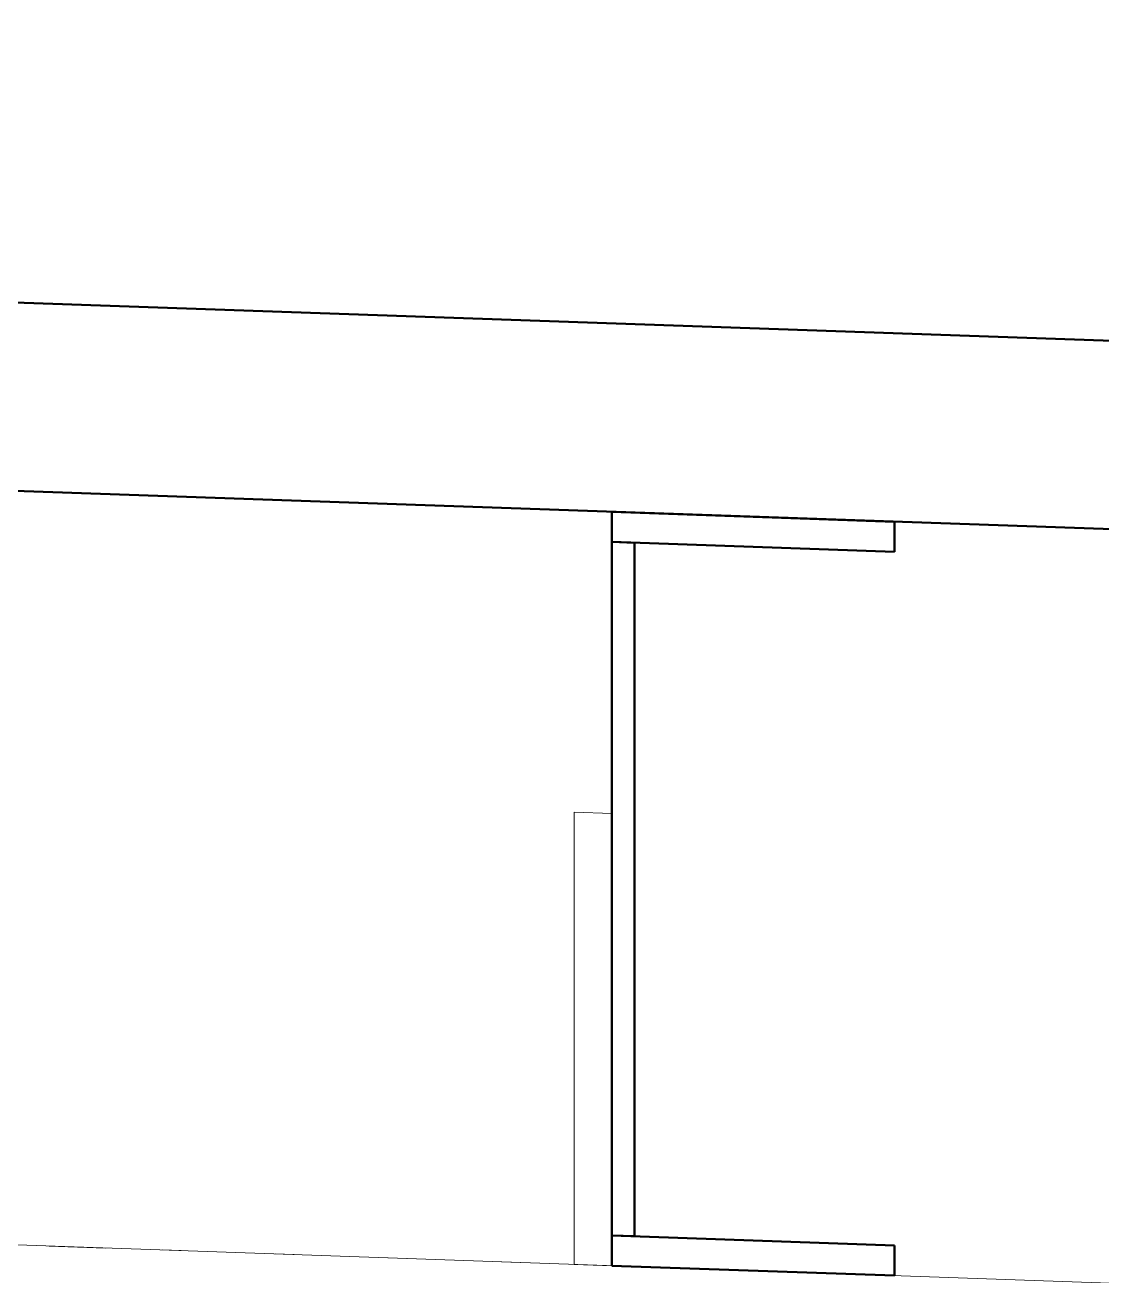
# Model space of a CAD drawing. Header units: metres. Extents: x 10 to 831, y 10 to 584.
# Drawn here: x 420.27 to 434.55, y 460.28 to 476.88 of the extents above; entities that cross this region are included whole.
import ezdxf

# ---------------------------------------------------------------- set-up
doc = ezdxf.new("R2010")
doc.units = ezdxf.units.M
doc.layers.add('CUT', color=7, linetype='Continuous', lineweight=50)
doc.layers.add('VIS', color=8, linetype='Continuous', lineweight=13)

msp = doc.modelspace()

# ---------------------------------------------------------------- linework, layer by layer
at = {"layer": 'CUT'}
for p, q in [((315, 476.877), (450, 472.152)), ((450, 469.652), (315, 474.377)), ((431.8, 470.289), (428.05, 470.42)), ((428.05, 470.42), (428.05, 470.02)), ((431.8, 469.889), (431.8, 470.289)), ((428.35, 470.01), (428.05, 470.02)), ((428.05, 470.02), (428.05, 460.82)), ((428.05, 470.02), (431.8, 469.889)), ((428.35, 460.81), (428.35, 470.01)), ((431.8, 460.688), (428.05, 460.82)), ((428.05, 460.82), (428.05, 460.42)), ((428.05, 460.82), (428.35, 460.81)), ((431.8, 460.289), (431.8, 460.688)), ((428.05, 460.42), (431.8, 460.289))]:
    msp.add_line(p, q, dxfattribs=at)
at = {"layer": 'VIS'}
for p, q in [((315, 476.877), (450, 472.152)), ((450, 472.152), (372.901, 474.85)), ((30, 474.352), (450, 459.652)), ((450, 469.652), (315, 474.377)), ((420.781, 473.175), (405.438, 473.712)), ((421.539, 473.148), (417.788, 473.279)), ((418.038, 473.271), (421.79, 473.139)), ((420.413, 473.188), (418.697, 473.248)), ((420.474, 473.185), (419.226, 473.229)), ((420.43, 473.187), (419.697, 473.212)), ((421.971, 473.133), (419.834, 473.207)), ((420.16, 473.196), (420.402, 473.188)), ((420.232, 473.193), (420.469, 473.185)), ((420.273, 473.192), (420.461, 473.185)), ((420.346, 473.19), (420.596, 473.181)), ((420.375, 473.188), (420.95, 473.168)), ((420.648, 473.179), (420.401, 473.188)), ((420.774, 473.175), (420.523, 473.184)), ((421.765, 473.14), (420.524, 473.184)), ((420.761, 473.175), (420.545, 473.183)), ((421.304, 473.156), (420.553, 473.183)), ((420.575, 473.182), (420.781, 473.175)), ((420.806, 473.173), (420.601, 473.18)), ((420.87, 473.171), (420.62, 473.18)), ((421.385, 473.154), (420.635, 473.179)), ((420.88, 473.171), (420.659, 473.178)), ((420.681, 473.178), (420.86, 473.171)), ((420.952, 473.168), (420.704, 473.177)), ((421.481, 473.15), (420.734, 473.176)), ((420.758, 473.175), (421.008, 473.167)), ((420.766, 473.175), (420.966, 473.168)), ((420.819, 473.173), (421.069, 473.164)), ((420.83, 473.173), (421.08, 473.164)), ((421.042, 473.166), (420.848, 473.172)), ((420.864, 473.171), (421.112, 473.163)), ((420.96, 473.168), (421.208, 473.159)), ((421.743, 473.14), (420.995, 473.167)), ((420.999, 473.167), (421.247, 473.158)), ((421.291, 473.157), (421.041, 473.166)), ((421.123, 473.163), (421.371, 473.154)), ((421.378, 473.154), (421.128, 473.163)), ((421.15, 473.162), (421.4, 473.153)), ((421.151, 473.162), (421.401, 473.153)), ((421.445, 473.151), (421.195, 473.16)), ((421.21, 473.159), (421.46, 473.15)), ((421.215, 473.159), (421.425, 473.152)), ((421.216, 473.159), (421.466, 473.15)), ((421.928, 473.135), (421.255, 473.158)), ((421.26, 473.158), (421.998, 473.132)), ((421.513, 473.149), (421.263, 473.158)), ((421.506, 473.149), (421.265, 473.158)), ((421.312, 473.156), (422.562, 473.112)), ((421.317, 473.156), (421.533, 473.148)), ((421.638, 473.144), (421.391, 473.153)), ((421.403, 473.153), (421.591, 473.146)), ((421.757, 473.14), (421.51, 473.149)), ((421.775, 473.139), (421.524, 473.149)), ((422.203, 473.125), (421.526, 473.149)), ((421.543, 473.148), (422.741, 473.106)), ((421.814, 473.139), (421.564, 473.147)), ((421.602, 473.145), (421.821, 473.138)), ((421.87, 473.136), (421.62, 473.145)), ((421.817, 473.138), (421.623, 473.145)), ((421.875, 473.136), (421.625, 473.145)), ((421.642, 473.144), (423.385, 473.083)), ((421.894, 473.135), (421.65, 473.144)), ((421.654, 473.144), (421.89, 473.135)), ((421.948, 473.134), (421.699, 473.143)), ((422.973, 473.097), (421.724, 473.142)), ((421.741, 473.141), (423.373, 473.083)), ((421.752, 473.14), (421.931, 473.134)), ((422.022, 473.131), (421.774, 473.139)), ((424.277, 473.052), (421.783, 473.139)), ((421.811, 473.139), (422.017, 473.131)), ((421.817, 473.138), (422.567, 473.112)), ((423.519, 473.078), (421.84, 473.137)), ((422.492, 473.115), (421.844, 473.137)), ((421.846, 473.137), (422.095, 473.129)), ((421.879, 473.136), (422.628, 473.109)), ((421.908, 473.135), (422.484, 473.115)), ((421.91, 473.135), (422.117, 473.127)), ((422.175, 473.125), (421.956, 473.134)), ((421.969, 473.133), (422.169, 473.126)), ((422.058, 473.13), (422.691, 473.108)), ((422.094, 473.129), (422.819, 473.103)), ((423.843, 473.067), (422.128, 473.127)), ((422.156, 473.126), (422.344, 473.12)), ((424.911, 473.03), (422.161, 473.126)), ((422.182, 473.125), (422.832, 473.102)), ((422.444, 473.116), (422.194, 473.125)), ((422.209, 473.125), (423.364, 473.084)), ((422.211, 473.125), (422.461, 473.115)), ((423.477, 473.08), (422.227, 473.124)), ((422.471, 473.115), (422.229, 473.123)), ((426.041, 472.99), (422.289, 473.122)), ((422.33, 473.12), (422.58, 473.111)), ((422.396, 473.118), (424.441, 473.047)), ((422.405, 473.117), (422.655, 473.109)), ((422.648, 473.109), (422.411, 473.117)), ((422.442, 473.116), (422.689, 473.108)), ((422.466, 473.115), (423.002, 473.096)), ((424.227, 473.054), (422.482, 473.115)), ((422.776, 473.105), (422.525, 473.114)), ((422.539, 473.113), (426.291, 472.981)), ((422.793, 473.104), (422.543, 473.113)), ((422.595, 473.111), (422.841, 473.102)), ((422.611, 473.111), (422.858, 473.101)), ((422.878, 473.101), (422.628, 473.109)), ((422.635, 473.109), (422.841, 473.102)), ((423.386, 473.083), (422.636, 473.109)), ((422.856, 473.102), (422.651, 473.109)), ((422.94, 473.099), (422.69, 473.108)), ((424.531, 473.043), (422.712, 473.107)), ((422.731, 473.106), (423.482, 473.08)), ((422.759, 473.105), (423.009, 473.096)), ((423.052, 473.095), (422.833, 473.102)), ((422.94, 473.099), (423.19, 473.09)), ((423.235, 473.089), (422.988, 473.097)), ((423.738, 473.071), (422.99, 473.097)), ((423.275, 473.087), (423.051, 473.095)), ((423.806, 473.068), (423.055, 473.095)), ((423.074, 473.094), (423.311, 473.086)), ((423.359, 473.084), (423.115, 473.092)), ((423.371, 473.084), (423.121, 473.092)), ((423.791, 473.069), (423.142, 473.092)), ((423.144, 473.091), (423.891, 473.066)), ((423.171, 473.091), (423.372, 473.083)), ((423.442, 473.082), (423.193, 473.09)), ((423.444, 473.081), (423.194, 473.09)), ((423.212, 473.089), (423.462, 473.081)), ((423.969, 473.063), (423.222, 473.089)), ((423.285, 473.087), (423.474, 473.08)), ((423.323, 473.086), (423.534, 473.078)), ((423.345, 473.084), (423.595, 473.076)), ((423.35, 473.084), (423.598, 473.076)), ((423.359, 473.084), (423.578, 473.077)), ((423.404, 473.082), (423.654, 473.074)), ((423.463, 473.081), (423.712, 473.072)), ((423.48, 473.08), (423.696, 473.072)), ((423.777, 473.069), (423.526, 473.078)), ((423.538, 473.078), (423.716, 473.072)), ((423.754, 473.07), (423.56, 473.077)), ((425.284, 473.017), (423.588, 473.076)), ((425.293, 473.017), (423.632, 473.075)), ((423.723, 473.072), (424.462, 473.046)), ((423.971, 473.063), (423.751, 473.07)), ((423.777, 473.069), (424.015, 473.061)), ((423.798, 473.069), (425.502, 473.009)), ((423.829, 473.067), (424.079, 473.059)), ((423.871, 473.067), (424.077, 473.059)), ((424.085, 473.059), (423.88, 473.066)), ((423.972, 473.062), (424.218, 473.054)), ((425.241, 473.019), (424, 473.062)), ((424.038, 473.061), (424.227, 473.054)), ((424.294, 473.052), (424.044, 473.06)), ((424.315, 473.05), (424.092, 473.058)), ((424.098, 473.058), (424.346, 473.049)), ((424.371, 473.049), (424.121, 473.058)), ((424.879, 473.031), (424.129, 473.057)), ((425.313, 473.016), (424.144, 473.057)), ((424.437, 473.047), (424.188, 473.055)), ((424.443, 473.046), (424.193, 473.055)), ((424.45, 473.046), (424.2, 473.055)), ((424.21, 473.055), (424.402, 473.048)), ((425.472, 473.01), (424.223, 473.054)), ((424.529, 473.043), (424.335, 473.05)), ((424.344, 473.049), (424.594, 473.041)), ((425.072, 473.024), (424.398, 473.048)), ((424.401, 473.048), (424.608, 473.041)), ((424.404, 473.048), (424.653, 473.039)), ((424.419, 473.047), (424.666, 473.038)), ((425.089, 473.024), (424.44, 473.047)), ((424.713, 473.037), (424.466, 473.046)), ((450, 472.152), (424.486, 473.044)), ((424.495, 473.044), (424.732, 473.036)), ((424.511, 473.044), (424.752, 473.035)), ((424.823, 473.033), (424.579, 473.041)), ((424.589, 473.041), (424.8, 473.034)), ((424.609, 473.041), (424.788, 473.034)), ((424.854, 473.032), (424.633, 473.039)), ((424.695, 473.038), (425.313, 473.016)), ((424.962, 473.028), (424.713, 473.037)), ((424.995, 473.027), (424.747, 473.035)), ((424.76, 473.035), (425.01, 473.027)), ((425.01, 473.027), (424.76, 473.035)), ((424.779, 473.035), (424.995, 473.027)), ((424.817, 473.033), (425.567, 473.007)), ((424.829, 473.033), (425.079, 473.024)), ((424.841, 473.033), (425.089, 473.024)), ((424.962, 473.028), (425.212, 473.019)), ((425.005, 473.027), (426.171, 472.986)), ((425.245, 473.018), (425.025, 473.026)), ((425.303, 473.016), (425.11, 473.023)), ((425.116, 473.022), (425.336, 473.015)), ((425.386, 473.013), (425.136, 473.022)), ((425.168, 473.021), (425.356, 473.014)), ((425.931, 472.994), (425.184, 473.021)), ((425.439, 473.012), (425.19, 473.02)), ((425.45, 473.011), (425.2, 473.019)), ((425.22, 473.019), (425.47, 473.01)), ((425.323, 473.015), (425.859, 472.996)), ((425.403, 473.013), (425.652, 473.004)), ((425.467, 473.01), (425.715, 473.001)), ((425.737, 473.001), (425.516, 473.009)), ((425.586, 473.007), (425.833, 472.998)), ((425.845, 472.997), (425.604, 473.005)), ((425.872, 472.996), (425.621, 473.005)), ((425.635, 473.005), (425.884, 472.996)), ((427.839, 472.928), (425.679, 473.003)), ((425.96, 472.993), (425.711, 473.002)), ((425.714, 473.002), (425.964, 472.993)), ((425.966, 472.993), (425.729, 473.001)), ((425.744, 473), (426.32, 472.981)), ((425.769, 473), (426.019, 472.991)), ((425.818, 472.998), (426.068, 472.99)), ((425.832, 472.998), (426.082, 472.989)), ((425.835, 472.998), (426.084, 472.989)), ((425.844, 472.997), (426.094, 472.988)), ((426.103, 472.988), (425.854, 472.997)), ((425.876, 472.996), (426.625, 472.97)), ((426.079, 472.989), (425.884, 472.996)), ((425.901, 472.995), (426.149, 472.987)), ((426.122, 472.987), (425.902, 472.995)), ((425.916, 472.995), (426.153, 472.987)), ((426.134, 472.987), (425.929, 472.994)), ((425.931, 472.994), (426.137, 472.987)), ((426.191, 472.985), (425.944, 472.994)), ((425.978, 472.993), (426.179, 472.986)), ((426.279, 472.982), (426.029, 472.99)), ((426.288, 472.981), (426.044, 472.99)), ((427.275, 472.947), (426.049, 472.99)), ((426.308, 472.981), (426.058, 472.99)), ((426.077, 472.989), (426.292, 472.981)), ((426.126, 472.987), (427.869, 472.926)), ((426.379, 472.979), (426.13, 472.987)), ((426.387, 472.978), (426.171, 472.986)), ((426.185, 472.986), (426.431, 472.976)), ((426.418, 472.977), (426.194, 472.985)), ((426.462, 472.976), (426.211, 472.985)), ((426.975, 472.957), (426.225, 472.984)), ((426.234, 472.983), (426.985, 472.957)), ((426.26, 472.982), (426.51, 472.974)), ((426.298, 472.981), (426.487, 472.974)), ((426.312, 472.981), (427.062, 472.954)), ((426.394, 472.978), (426.573, 472.971)), ((426.62, 472.97), (426.4, 472.978)), ((426.445, 472.976), (426.686, 472.967)), ((426.462, 472.976), (426.712, 472.967)), ((428.715, 472.897), (426.471, 472.976)), ((426.774, 472.965), (426.523, 472.973)), ((426.541, 472.973), (426.788, 472.964)), ((427.818, 472.928), (426.567, 472.972)), ((426.872, 472.961), (426.622, 472.97)), ((426.853, 472.962), (426.659, 472.969)), ((426.926, 472.96), (426.677, 472.968)), ((426.698, 472.967), (426.909, 472.96)), ((426.715, 472.966), (426.966, 472.958)), ((426.721, 472.966), (426.971, 472.957)), ((427.041, 472.956), (426.791, 472.964)), ((426.811, 472.964), (428.009, 472.921)), ((426.827, 472.963), (428.906, 472.89)), ((427.083, 472.954), (426.836, 472.962)), ((427.097, 472.953), (426.849, 472.962)), ((426.891, 472.961), (427.099, 472.953)), ((427.28, 472.947), (427.031, 472.956)), ((427.041, 472.956), (427.291, 472.947)), ((427.051, 472.955), (427.616, 472.935)), ((427.073, 472.954), (427.817, 472.928)), ((427.886, 472.926), (427.137, 472.952)), ((427.364, 472.944), (427.159, 472.951)), ((427.167, 472.951), (427.373, 472.943)), ((427.181, 472.951), (427.382, 472.943)), ((427.97, 472.923), (427.221, 472.949)), ((427.275, 472.947), (427.479, 472.94)), ((427.504, 472.939), (427.283, 472.947)), ((427.316, 472.946), (428.066, 472.919)), ((427.337, 472.945), (427.574, 472.937)), ((427.374, 472.943), (427.591, 472.936)), ((427.394, 472.943), (429.438, 472.872)), ((429.091, 472.884), (427.43, 472.942)), ((427.628, 472.935), (427.435, 472.942)), ((427.465, 472.94), (427.644, 472.934)), ((427.686, 472.933), (427.469, 472.94)), ((428.717, 472.897), (427.476, 472.94)), ((428.241, 472.913), (427.508, 472.939)), ((428.214, 472.914), (427.541, 472.938)), ((427.541, 472.938), (427.752, 472.93)), ((429.382, 472.873), (427.563, 472.937)), ((427.872, 472.926), (427.622, 472.935)), ((427.627, 472.935), (428.375, 472.909)), ((427.628, 472.935), (427.877, 472.926)), ((427.88, 472.926), (427.63, 472.934)), ((427.662, 472.933), (428.238, 472.913)), ((427.922, 472.925), (427.673, 472.933)), ((427.939, 472.924), (427.689, 472.933)), ((427.942, 472.924), (427.692, 472.933)), ((428.448, 472.906), (427.702, 472.932)), ((427.716, 472.932), (427.966, 472.923)), ((427.761, 472.93), (428.512, 472.904)), ((428.041, 472.92), (427.791, 472.929)), ((427.812, 472.928), (428.062, 472.919)), ((428.074, 472.919), (427.827, 472.928)), ((427.829, 472.928), (428.078, 472.919)), ((427.882, 472.926), (428.132, 472.917)), ((427.902, 472.925), (428.148, 472.917)), ((427.991, 472.922), (428.197, 472.915)), ((428.281, 472.912), (428.031, 472.92)), ((428.041, 472.92), (431.793, 472.789)), ((428.81, 472.894), (428.059, 472.919)), ((428.315, 472.911), (428.096, 472.918)), ((428.392, 472.908), (428.141, 472.917)), ((428.387, 472.908), (428.166, 472.916)), ((428.181, 472.916), (428.369, 472.909)), ((428.191, 472.915), (428.411, 472.908)), ((428.403, 472.908), (428.209, 472.914)), ((428.223, 472.914), (428.473, 472.905)), ((428.24, 472.913), (428.456, 472.906)), ((428.247, 472.913), (428.498, 472.904)), ((428.269, 472.912), (429.435, 472.872)), ((428.321, 472.911), (428.57, 472.902)), ((428.343, 472.91), (428.593, 472.901)), ((428.378, 472.909), (428.62, 472.9)), ((428.385, 472.909), (428.585, 472.901)), ((428.537, 472.903), (428.716, 472.897)), ((428.56, 472.902), (429.304, 472.876)), ((428.877, 472.891), (428.627, 472.9)), ((428.648, 472.899), (428.894, 472.89)), ((429.415, 472.872), (428.669, 472.899)), ((428.938, 472.889), (428.688, 472.898)), ((428.942, 472.889), (428.692, 472.898)), ((428.718, 472.897), (428.967, 472.888)), ((428.758, 472.895), (428.995, 472.887)), ((429.417, 472.872), (428.768, 472.895)), ((431.543, 472.798), (428.792, 472.894)), ((428.807, 472.894), (429.018, 472.886)), ((429.064, 472.885), (428.817, 472.893)), ((428.828, 472.893), (429.079, 472.884)), ((429.561, 472.867), (428.888, 472.89)), ((428.906, 472.89), (429.11, 472.883)), ((428.932, 472.889), (429.181, 472.88)), ((428.942, 472.889), (429.19, 472.88)), ((429.192, 472.88), (428.972, 472.887)), ((429.178, 472.88), (428.984, 472.887)), ((429.008, 472.886), (429.255, 472.878)), ((429.284, 472.877), (429.046, 472.885)), ((429.27, 472.878), (429.049, 472.885)), ((429.373, 472.873), (429.122, 472.882)), ((429.38, 472.873), (429.13, 472.882)), ((429.887, 472.856), (429.137, 472.882)), ((429.155, 472.881), (431.347, 472.804)), ((429.197, 472.88), (429.772, 472.86)), ((429.413, 472.872), (429.208, 472.88)), ((430.473, 472.835), (429.223, 472.879)), ((429.227, 472.879), (429.433, 472.872)), ((429.248, 472.878), (429.499, 472.87)), ((429.251, 472.878), (429.786, 472.859)), ((429.27, 472.878), (429.52, 472.869)), ((429.31, 472.876), (429.499, 472.87)), ((429.315, 472.875), (429.563, 472.867)), ((429.382, 472.873), (429.59, 472.866)), ((430.611, 472.831), (429.401, 472.872)), ((429.706, 472.862), (429.462, 472.87)), ((433.711, 472.722), (429.472, 472.87)), ((431.196, 472.81), (429.481, 472.87)), ((429.784, 472.86), (429.533, 472.868)), ((429.538, 472.868), (429.754, 472.861)), ((429.621, 472.865), (429.87, 472.856)), ((432.411, 472.768), (429.661, 472.864)), ((429.942, 472.854), (429.692, 472.863)), ((430.439, 472.837), (429.692, 472.863)), ((429.706, 472.862), (430.416, 472.837)), ((430.469, 472.836), (429.719, 472.861)), ((429.737, 472.861), (430.488, 472.834)), ((429.952, 472.853), (429.759, 472.86)), ((429.762, 472.86), (430.013, 472.851)), ((430.054, 472.85), (429.806, 472.858)), ((429.842, 472.858), (430.093, 472.849)), ((430.069, 472.85), (429.849, 472.857)), ((429.873, 472.856), (430.623, 472.83)), ((429.881, 472.856), (430.131, 472.847)), ((429.898, 472.856), (430.147, 472.846)), ((430.111, 472.848), (429.899, 472.856)), ((430.153, 472.846), (429.933, 472.854)), ((430.184, 472.846), (429.943, 472.853)), ((429.948, 472.853), (430.168, 472.846)), ((431.677, 472.793), (429.998, 472.852)), ((430.051, 472.85), (430.669, 472.829)), ((430.064, 472.85), (430.252, 472.843)), ((430.715, 472.827), (430.066, 472.85)), ((430.072, 472.849), (430.283, 472.842)), ((430.118, 472.847), (430.367, 472.839)), ((430.373, 472.838), (430.123, 472.847)), ((430.377, 472.838), (430.127, 472.847)), ((430.129, 472.847), (430.333, 472.84)), ((430.411, 472.838), (430.162, 472.846)), ((430.506, 472.834), (430.255, 472.843)), ((430.286, 472.841), (437.497, 472.589)), ((430.311, 472.841), (430.553, 472.832)), ((430.316, 472.841), (431.066, 472.815)), ((430.322, 472.841), (430.501, 472.834)), ((430.643, 472.83), (430.438, 472.837)), ((430.784, 472.824), (430.534, 472.833)), ((430.727, 472.827), (430.534, 472.833)), ((430.544, 472.832), (430.792, 472.824)), ((431.313, 472.806), (430.562, 472.832)), ((430.61, 472.831), (431.855, 472.787)), ((430.619, 472.83), (430.865, 472.822)), ((430.881, 472.821), (430.63, 472.83)), ((431.357, 472.804), (430.684, 472.828)), ((430.948, 472.818), (430.698, 472.827)), ((430.702, 472.827), (430.952, 472.818)), ((431.044, 472.815), (430.797, 472.824)), ((430.807, 472.824), (431.055, 472.815)), ((430.812, 472.824), (432.061, 472.779)), ((431.037, 472.816), (430.816, 472.823)), ((430.836, 472.822), (431.052, 472.815)), ((430.842, 472.822), (431.092, 472.813)), ((430.842, 472.822), (431.089, 472.813)), ((430.897, 472.821), (431.146, 472.812)), ((430.901, 472.82), (431.139, 472.812)), ((430.916, 472.82), (431.127, 472.812)), ((431.17, 472.811), (430.926, 472.82)), ((432.193, 472.775), (430.952, 472.818)), ((432.704, 472.757), (430.959, 472.818)), ((431.114, 472.812), (431.69, 472.793)), ((431.126, 472.812), (431.837, 472.788)), ((431.887, 472.785), (431.137, 472.812)), ((431.392, 472.803), (431.142, 472.812)), ((431.407, 472.803), (431.158, 472.811)), ((431.438, 472.802), (431.188, 472.81)), ((431.436, 472.802), (431.189, 472.81)), ((431.192, 472.81), (431.392, 472.803)), ((431.193, 472.81), (431.382, 472.803)), ((431.459, 472.8), (431.209, 472.81)), ((431.22, 472.809), (431.47, 472.8)), ((431.438, 472.802), (431.224, 472.809)), ((432.415, 472.767), (431.228, 472.809)), ((431.287, 472.807), (431.493, 472.799)), ((431.502, 472.799), (431.309, 472.806)), ((431.581, 472.797), (431.365, 472.804)), ((431.394, 472.803), (431.572, 472.797)), ((431.445, 472.801), (433.524, 472.729)), ((431.458, 472.8), (431.666, 472.793)), ((431.534, 472.798), (432.233, 472.774)), ((431.785, 472.79), (431.535, 472.798)), ((431.558, 472.797), (431.798, 472.789)), ((431.614, 472.796), (431.863, 472.786)), ((431.869, 472.786), (431.621, 472.795)), ((431.878, 472.786), (431.628, 472.795)), ((431.873, 472.786), (431.667, 472.793)), ((431.911, 472.785), (431.689, 472.793)), ((431.919, 472.784), (431.699, 472.793)), ((431.703, 472.792), (431.884, 472.786)), ((431.705, 472.792), (431.925, 472.784)), ((431.761, 472.79), (431.965, 472.783)), ((434.712, 472.687), (431.763, 472.79)), ((431.764, 472.79), (432.013, 472.782)), ((431.771, 472.79), (432.022, 472.781)), ((431.801, 472.788), (432.05, 472.78)), ((431.833, 472.788), (432.079, 472.779)), ((431.879, 472.786), (432.129, 472.777)), ((431.896, 472.785), (432.145, 472.777)), ((431.947, 472.784), (432.511, 472.764)), ((434.233, 472.703), (432.01, 472.782)), ((432.28, 472.772), (432.029, 472.781)), ((432.031, 472.781), (432.279, 472.772)), ((432.704, 472.757), (432.031, 472.781)), ((432.079, 472.779), (432.798, 472.754)), ((432.277, 472.772), (432.084, 472.779)), ((432.107, 472.778), (432.643, 472.759)), ((432.111, 472.778), (432.361, 472.769)), ((432.111, 472.778), (432.729, 472.756)), ((432.38, 472.769), (432.13, 472.777)), ((432.134, 472.777), (432.351, 472.769)), ((432.928, 472.75), (432.181, 472.776)), ((432.181, 472.776), (432.392, 472.768)), ((433.467, 472.731), (432.218, 472.774)), ((432.221, 472.774), (432.471, 472.765)), ((432.543, 472.763), (432.293, 472.772)), ((432.565, 472.762), (432.317, 472.77)), ((432.341, 472.77), (432.591, 472.761)), ((432.601, 472.76), (432.365, 472.769)), ((432.634, 472.76), (432.39, 472.768)), ((432.392, 472.768), (434.436, 472.697)), ((432.394, 472.768), (432.595, 472.761)), ((432.655, 472.759), (432.442, 472.767)), ((432.692, 472.757), (432.487, 472.764)), ((432.728, 472.757), (432.514, 472.764)), ((432.787, 472.754), (432.536, 472.763)), ((432.543, 472.763), (432.793, 472.754)), ((432.548, 472.763), (432.784, 472.755)), ((432.802, 472.754), (432.552, 472.763)), ((433.322, 472.736), (432.572, 472.762)), ((432.873, 472.751), (432.623, 472.76)), ((432.9, 472.75), (432.651, 472.759)), ((433.312, 472.736), (432.663, 472.759)), ((432.958, 472.748), (432.708, 472.757)), ((434.471, 472.696), (432.721, 472.757)), ((432.728, 472.757), (432.971, 472.748)), ((432.816, 472.753), (434.065, 472.709)), ((432.819, 472.753), (433.066, 472.745)), ((432.827, 472.753), (433.078, 472.744)), ((433.052, 472.745), (432.858, 472.751)), ((432.894, 472.75), (433.144, 472.741)), ((434.627, 472.69), (432.912, 472.75)), ((433.139, 472.742), (432.919, 472.75)), ((432.955, 472.749), (433.201, 472.74)), ((432.958, 472.748), (433.208, 472.74)), ((432.999, 472.747), (433.215, 472.739)), ((433.244, 472.738), (433.023, 472.746)), ((433.025, 472.746), (433.235, 472.738)), ((433.032, 472.745), (433.608, 472.726)), ((433.815, 472.719), (433.064, 472.745)), ((433.077, 472.744), (433.265, 472.737)), ((433.082, 472.744), (433.327, 472.736)), ((433.179, 472.74), (433.357, 472.735)), ((433.44, 472.731), (433.19, 472.74)), ((433.221, 472.739), (433.472, 472.73)), ((433.24, 472.738), (433.99, 472.712)), ((433.264, 472.737), (433.514, 472.729)), ((433.292, 472.736), (433.541, 472.728)), ((433.543, 472.728), (433.293, 472.736)), ((433.559, 472.727), (433.31, 472.736)), ((433.549, 472.728), (433.312, 472.736)), ((433.317, 472.736), (433.567, 472.727)), ((433.341, 472.735), (433.591, 472.726)), ((433.347, 472.735), (433.965, 472.713)), ((433.41, 472.732), (433.658, 472.723)), ((433.463, 472.731), (433.682, 472.723)), ((433.519, 472.729), (433.767, 472.72)), ((433.543, 472.728), (433.793, 472.719)), ((433.598, 472.726), (433.798, 472.719)), ((433.874, 472.716), (433.624, 472.725)), ((433.881, 472.716), (433.631, 472.724)), ((433.887, 472.716), (433.637, 472.724)), ((433.895, 472.716), (433.647, 472.724)), ((433.937, 472.714), (433.688, 472.723)), ((433.922, 472.715), (433.716, 472.721)), ((434.002, 472.712), (433.753, 472.721)), ((434.018, 472.711), (433.803, 472.719)), ((434.5, 472.694), (433.827, 472.718)), ((434.099, 472.709), (433.855, 472.717)), ((433.87, 472.716), (434.619, 472.69)), ((433.877, 472.716), (434.127, 472.707)), ((433.882, 472.716), (434.063, 472.709)), ((433.894, 472.716), (434.143, 472.707)), ((434.128, 472.707), (433.906, 472.715)), ((433.949, 472.714), (434.157, 472.707)), ((434.61, 472.69), (433.961, 472.713)), ((433.969, 472.713), (434.205, 472.704)), ((434.303, 472.701), (434.053, 472.71)), ((434.35, 472.7), (434.138, 472.707)), ((434.41, 472.697), (434.162, 472.706)), ((434.918, 472.68), (434.171, 472.706)), ((434.44, 472.697), (434.19, 472.705)), ((434.206, 472.704), (434.394, 472.698)), ((434.223, 472.704), (434.473, 472.695)), ((434.25, 472.703), (434.429, 472.697)), ((434.523, 472.693), (434.281, 472.702)), ((434.286, 472.702), (434.535, 472.693)), ((434.289, 472.702), (434.534, 472.693)), ((434.29, 472.702), (434.501, 472.694)), ((434.544, 472.692), (434.294, 472.702)), ((434.298, 472.702), (434.514, 472.694)), ((434.301, 472.701), (434.548, 472.692)), ((435.996, 472.642), (434.317, 472.701)), ((434.332, 472.7), (435.498, 472.659)), ((434.424, 472.697), (435.173, 472.671)), ((435.669, 472.654), (434.427, 472.697)), ((436.703, 472.617), (434.459, 472.696)), ((434.544, 472.692), (434.794, 472.684)), ((413.699, 470.923), (425.737, 470.501)), ((414.264, 470.903), (425.983, 470.492)), ((417.969, 470.773), (421.333, 470.655)), ((418.721, 470.746), (420.401, 470.688)), ((422.039, 470.63), (419.288, 470.726)), ((419.538, 470.718), (422.289, 470.621)), ((419.663, 470.714), (420.359, 470.689)), ((419.68, 470.713), (421.499, 470.649)), ((419.683, 470.713), (420.357, 470.689)), ((419.89, 470.706), (420.64, 470.68)), ((420.137, 470.697), (420.386, 470.688)), ((420.681, 470.678), (420.145, 470.697)), ((420.464, 470.685), (420.214, 470.694)), ((420.267, 470.692), (420.461, 470.685)), ((420.279, 470.692), (420.516, 470.683)), ((420.285, 470.692), (420.528, 470.683)), ((420.383, 470.689), (420.633, 470.68)), ((420.385, 470.689), (420.603, 470.681)), ((420.441, 470.687), (420.691, 470.678)), ((420.649, 470.679), (420.461, 470.685)), ((420.464, 470.685), (420.714, 470.677)), ((420.706, 470.677), (420.469, 470.685)), ((420.793, 470.674), (420.582, 470.682)), ((420.813, 470.673), (420.587, 470.681)), ((420.803, 470.673), (420.622, 470.68)), ((420.649, 470.679), (420.86, 470.672)), ((420.907, 470.67), (420.657, 470.678)), ((420.884, 470.671), (420.668, 470.678)), ((420.883, 470.671), (420.685, 470.678)), ((420.999, 470.667), (420.751, 470.676)), ((420.772, 470.675), (422.014, 470.632)), ((420.772, 470.675), (421.018, 470.666)), ((420.774, 470.675), (421.024, 470.666)), ((420.987, 470.667), (420.781, 470.675)), ((420.804, 470.673), (421.554, 470.648)), ((420.87, 470.672), (421.12, 470.663)), ((421.123, 470.663), (420.875, 470.671)), ((420.88, 470.671), (421.101, 470.663)), ((420.885, 470.671), (421.135, 470.662)), ((421.151, 470.662), (420.903, 470.67)), ((420.952, 470.668), (421.201, 470.659)), ((421.258, 470.658), (421.008, 470.667)), ((421.013, 470.667), (421.263, 470.658)), ((421.021, 470.666), (422.207, 470.625)), ((421.03, 470.666), (421.704, 470.642)), ((422.207, 470.625), (421.041, 470.666)), ((421.042, 470.666), (421.236, 470.659)), ((421.324, 470.655), (421.074, 470.664)), ((421.293, 470.656), (421.103, 470.663)), ((421.132, 470.662), (421.38, 470.654)), ((421.194, 470.66), (421.41, 470.653)), ((421.439, 470.651), (421.198, 470.66)), ((421.403, 470.653), (421.215, 470.659)), ((421.396, 470.653), (421.217, 470.659)), ((421.258, 470.658), (421.502, 470.649)), ((421.36, 470.654), (421.556, 470.648)), ((421.378, 470.654), (421.628, 470.645)), ((421.649, 470.644), (421.399, 470.653)), ((421.715, 470.642), (421.49, 470.649)), ((421.519, 470.649), (422.215, 470.624)), ((421.526, 470.649), (421.774, 470.639)), ((421.811, 470.639), (421.605, 470.645)), ((421.893, 470.635), (421.711, 470.642)), ((421.763, 470.64), (421.984, 470.633)), ((421.775, 470.639), (422.025, 470.631)), ((421.817, 470.638), (422.01, 470.632)), ((422.058, 470.63), (421.847, 470.637)), ((421.87, 470.636), (422.12, 470.628)), ((422.127, 470.628), (421.89, 470.635)), ((421.914, 470.635), (422.124, 470.628)), ((421.95, 470.634), (422.143, 470.627)), ((422.182, 470.625), (421.966, 470.633)), ((421.974, 470.633), (422.724, 470.606)), ((422.731, 470.606), (421.981, 470.633)), ((422.812, 470.603), (422.062, 470.63)), ((422.317, 470.62), (422.067, 470.63)), ((422.33, 470.62), (422.08, 470.629)), ((422.334, 470.62), (422.083, 470.629)), ((422.088, 470.628), (422.309, 470.621)), ((422.126, 470.628), (422.374, 470.619)), ((422.145, 470.627), (422.341, 470.62)), ((422.414, 470.618), (422.171, 470.626)), ((422.94, 470.599), (422.191, 470.625)), ((422.473, 470.615), (422.274, 470.622)), ((422.466, 470.615), (422.288, 470.621)), ((422.314, 470.62), (423.065, 470.594)), ((422.537, 470.613), (422.324, 470.62)), ((422.532, 470.613), (422.344, 470.62)), ((422.611, 470.611), (422.363, 470.619)), ((422.374, 470.619), (423.108, 470.593)), ((422.383, 470.619), (422.633, 470.61)), ((422.618, 470.61), (422.392, 470.618)), ((422.446, 470.616), (422.695, 470.608)), ((422.454, 470.616), (423.189, 470.59)), ((422.477, 470.615), (423.227, 470.589)), ((422.492, 470.615), (422.709, 470.607)), ((422.56, 470.612), (424.239, 470.553)), ((422.591, 470.611), (422.785, 470.605)), ((423.202, 470.589), (422.63, 470.61)), ((422.884, 470.601), (422.644, 470.609)), ((422.647, 470.609), (422.867, 470.601)), ((422.648, 470.609), (422.885, 470.601)), ((422.844, 470.602), (422.661, 470.608)), ((423.323, 470.586), (422.691, 470.608)), ((422.719, 470.606), (422.963, 470.598)), ((422.731, 470.606), (423.977, 470.562)), ((422.757, 470.606), (422.968, 470.598)), ((422.776, 470.605), (423.026, 470.596)), ((423.04, 470.596), (422.789, 470.604)), ((422.983, 470.597), (422.801, 470.603)), ((422.827, 470.603), (423.5, 470.579)), ((423.047, 470.595), (422.841, 470.602)), ((422.878, 470.601), (423.129, 470.592)), ((422.886, 470.601), (423.636, 470.574)), ((423.635, 470.574), (422.887, 470.601)), ((422.891, 470.601), (423.641, 470.574)), ((423.144, 470.591), (422.895, 470.601)), ((423.143, 470.591), (422.911, 470.6)), ((422.911, 470.6), (423.607, 470.575)), ((422.93, 470.599), (423.127, 470.592)), ((423.212, 470.589), (422.961, 470.598)), ((423.538, 470.578), (423.002, 470.596)), ((423.012, 470.596), (423.261, 470.587)), ((423.268, 470.587), (423.018, 470.596)), ((423.04, 470.596), (423.29, 470.587)), ((423.798, 470.569), (423.067, 470.594)), ((423.35, 470.584), (423.1, 470.593)), ((423.12, 470.592), (423.369, 470.584)), ((423.463, 470.581), (423.213, 470.589)), ((423.48, 470.58), (423.264, 470.587)), ((423.519, 470.579), (423.294, 470.587)), ((423.306, 470.586), (423.556, 470.577)), ((423.548, 470.577), (423.311, 470.586)), ((424.518, 470.543), (423.364, 470.584)), ((423.366, 470.584), (423.56, 470.577)), ((423.641, 470.574), (423.392, 470.583)), ((423.442, 470.582), (423.69, 470.572)), ((423.463, 470.581), (423.712, 470.572)), ((423.662, 470.574), (423.474, 470.58)), ((423.529, 470.578), (423.751, 470.571)), ((423.829, 470.567), (423.58, 470.577)), ((423.596, 470.576), (423.833, 470.567)), ((423.6, 470.576), (423.81, 470.568)), ((423.716, 470.572), (423.911, 470.565)), ((423.972, 470.562), (423.727, 470.572)), ((424.04, 470.56), (423.79, 470.569)), ((423.791, 470.569), (424.44, 470.547)), ((424.098, 470.558), (423.85, 470.567)), ((424.061, 470.56), (423.862, 470.567)), ((424.073, 470.559), (423.892, 470.566)), ((423.899, 470.566), (424.148, 470.557)), ((424.167, 470.556), (423.956, 470.563)), ((424.213, 470.554), (423.962, 470.563)), ((424.04, 470.56), (424.29, 470.552)), ((424.252, 470.553), (424.073, 470.559)), ((424.33, 470.55), (424.089, 470.558)), ((424.115, 470.558), (424.363, 470.549)), ((424.127, 470.558), (425.947, 470.493)), ((424.31, 470.551), (424.127, 470.558)), ((424.345, 470.549), (424.129, 470.557)), ((424.141, 470.557), (424.335, 470.55)), ((424.173, 470.555), (424.847, 470.532)), ((424.179, 470.555), (424.423, 470.547)), ((424.422, 470.547), (424.197, 470.555)), ((424.415, 470.547), (424.227, 470.554)), ((424.258, 470.553), (424.45, 470.546)), ((424.305, 470.551), (424.528, 470.543)), ((425.472, 470.51), (424.306, 470.551)), ((424.371, 470.549), (424.622, 470.54)), ((424.379, 470.548), (424.629, 470.54)), ((424.413, 470.548), (424.633, 470.54)), ((424.442, 470.546), (424.653, 470.539)), ((424.5, 470.544), (424.747, 470.535)), ((424.76, 470.535), (424.51, 470.544)), ((424.73, 470.536), (424.539, 470.543)), ((424.823, 470.533), (424.573, 470.541)), ((424.85, 470.532), (424.6, 470.541)), ((424.969, 470.528), (424.732, 470.536)), ((424.745, 470.535), (425.987, 470.492)), ((424.767, 470.535), (424.999, 470.527)), ((427.541, 470.438), (424.791, 470.534)), ((424.819, 470.533), (426.005, 470.492)), ((425.044, 470.525), (424.861, 470.532)), ((424.887, 470.531), (425.137, 470.522)), ((425.137, 470.522), (424.888, 470.531)), ((425.107, 470.523), (424.901, 470.53)), ((424.904, 470.53), (425.638, 470.505)), ((424.916, 470.529), (425.11, 470.523)), ((424.972, 470.527), (425.222, 470.519)), ((425.163, 470.521), (424.981, 470.527)), ((425.04, 470.526), (427.791, 470.429)), ((425.317, 470.515), (425.067, 470.524)), ((425.324, 470.515), (425.099, 470.524)), ((425.323, 470.515), (425.144, 470.522)), ((425.403, 470.513), (425.152, 470.522)), ((425.153, 470.522), (425.396, 470.513)), ((425.467, 470.51), (425.218, 470.519)), ((425.432, 470.512), (425.222, 470.519)), ((425.279, 470.517), (425.529, 470.508)), ((425.296, 470.517), (425.516, 470.509)), ((426.081, 470.489), (425.337, 470.515)), ((425.545, 470.507), (425.356, 470.514)), ((425.386, 470.513), (425.636, 470.505)), ((425.643, 470.504), (425.427, 470.512)), ((425.65, 470.504), (425.452, 470.511)), ((426.234, 470.484), (425.484, 470.51)), ((425.522, 470.509), (425.738, 470.501)), ((425.776, 470.5), (425.534, 470.508)), ((425.636, 470.505), (425.858, 470.496)), ((425.691, 470.502), (425.884, 470.496)), ((425.707, 470.502), (425.918, 470.495)), ((425.804, 470.499), (427.03, 470.456)), ((425.808, 470.499), (426.558, 470.472)), ((425.884, 470.496), (426.134, 470.487)), ((426.133, 470.487), (425.884, 470.496)), ((425.891, 470.495), (426.642, 470.47)), ((425.931, 470.494), (426.18, 470.486)), ((425.969, 470.493), (426.194, 470.485)), ((425.976, 470.492), (426.725, 470.466)), ((426.226, 470.484), (426.001, 470.492)), ((426.276, 470.482), (426.065, 470.49)), ((426.252, 470.483), (426.071, 470.49)), ((426.343, 470.479), (426.137, 470.487)), ((426.401, 470.478), (426.151, 470.486)), ((426.159, 470.486), (426.855, 470.462)), ((426.179, 470.486), (426.4, 470.478)), ((426.191, 470.485), (426.436, 470.476)), ((426.394, 470.478), (426.216, 470.484)), ((426.235, 470.484), (428.433, 470.406)), ((426.279, 470.482), (426.53, 470.473)), ((426.379, 470.479), (426.63, 470.47)), ((426.44, 470.476), (426.689, 470.467)), ((426.697, 470.467), (426.447, 470.476)), ((426.639, 470.47), (426.448, 470.476)), ((426.466, 470.476), (426.659, 470.469)), ((426.509, 470.474), (426.759, 470.465)), ((426.55, 470.472), (426.761, 470.465)), ((426.565, 470.472), (426.758, 470.465)), ((426.79, 470.464), (426.577, 470.471)), ((426.614, 470.471), (426.857, 470.462)), ((426.72, 470.466), (427.967, 470.423)), ((426.942, 470.459), (426.726, 470.466)), ((426.82, 470.463), (427.037, 470.456)), ((426.872, 470.461), (427.122, 470.452)), ((427.62, 470.435), (426.873, 470.461)), ((426.879, 470.461), (428.558, 470.402)), ((427.129, 470.452), (426.903, 470.46)), ((426.914, 470.46), (427.151, 470.452)), ((426.926, 470.459), (427.175, 470.451)), ((427.108, 470.453), (426.93, 470.459)), ((427.135, 470.452), (426.959, 470.458)), ((427.167, 470.451), (426.961, 470.458)), ((427.221, 470.449), (426.98, 470.457)), ((427.637, 470.435), (427.041, 470.456)), ((427.312, 470.446), (427.062, 470.454)), ((427.343, 470.445), (427.161, 470.451)), ((427.428, 470.442), (427.24, 470.448)), ((427.24, 470.448), (427.435, 470.442)), ((427.28, 470.447), (427.531, 470.438)), ((427.316, 470.445), (427.99, 470.422)), ((427.569, 470.437), (427.321, 470.445)), ((427.541, 470.438), (427.33, 470.445)), ((427.386, 470.443), (427.637, 470.435)), ((427.393, 470.443), (427.604, 470.436)), ((427.47, 470.44), (428.22, 470.414)), ((427.503, 470.439), (427.724, 470.431)), ((427.531, 470.438), (427.78, 470.43)), ((428.269, 470.413), (427.57, 470.437)), ((427.829, 470.428), (427.578, 470.437)), ((427.587, 470.436), (427.831, 470.428)), ((427.669, 470.433), (427.914, 470.425)), ((427.724, 470.431), (428.965, 470.388)), ((428.031, 470.421), (427.805, 470.428)), ((427.818, 470.428), (428.068, 470.419)), ((427.843, 470.428), (428.087, 470.418)), ((427.854, 470.427), (428.076, 470.419)), ((427.872, 470.426), (428.123, 470.418)), ((428.125, 470.418), (427.876, 470.426)), ((427.88, 470.426), (428.13, 470.417)), ((427.884, 470.426), (428.134, 470.417)), ((428.167, 470.416), (427.976, 470.423)), ((429.136, 470.382), (427.981, 470.423)), ((428.18, 470.416), (428.001, 470.422)), ((428.261, 470.413), (428.012, 470.422)), ((428.015, 470.421), (428.247, 470.413)), ((428.015, 470.421), (428.209, 470.414)), ((428.24, 470.413), (428.024, 470.421)), ((428.05, 470.42), (428.05, 470.42)), ((431.8, 470.289), (428.05, 470.42)), ((428.05, 470.02), (428.05, 470.42)), ((428.317, 470.411), (428.066, 470.419)), ((428.119, 470.418), (428.335, 470.41)), ((428.142, 470.417), (429.329, 470.375)), ((428.385, 470.409), (428.174, 470.416)), ((428.432, 470.406), (428.183, 470.416)), ((428.403, 470.408), (428.197, 470.415)), ((428.236, 470.413), (428.446, 470.406)), ((428.542, 470.403), (428.291, 470.411)), ((428.31, 470.411), (429.06, 470.385)), ((428.557, 470.402), (428.369, 470.409)), ((429.155, 470.382), (428.425, 470.407)), ((428.666, 470.399), (428.425, 470.407)), ((428.718, 470.397), (428.467, 470.405)), ((428.741, 470.396), (428.498, 470.404)), ((428.507, 470.404), (428.757, 470.395)), ((428.542, 470.403), (428.792, 470.394)), ((429.225, 470.379), (428.629, 470.399)), ((428.933, 470.389), (428.707, 470.397)), ((428.791, 470.394), (428.984, 470.387)), ((429.056, 470.385), (428.808, 470.394)), ((428.873, 470.391), (429.065, 470.385)), ((428.892, 470.391), (429.141, 470.382)), ((429.227, 470.379), (429.021, 470.386)), ((429.048, 470.385), (429.291, 470.377)), ((429.251, 470.378), (429.072, 470.384)), ((429.098, 470.384), (429.316, 470.375)), ((429.112, 470.383), (429.337, 470.375)), ((429.31, 470.376), (429.122, 470.383)), ((429.146, 470.382), (429.392, 470.373)), ((429.27, 470.377), (429.491, 470.37)), ((433.044, 470.245), (429.292, 470.377)), ((429.38, 470.374), (429.63, 470.365)), ((429.382, 470.374), (430.393, 470.338)), ((429.387, 470.373), (430.137, 470.347)), ((429.407, 470.373), (430.103, 470.348)), ((429.415, 470.372), (429.664, 470.364)), ((429.417, 470.372), (429.633, 470.365)), ((429.65, 470.364), (429.439, 470.371)), ((429.446, 470.371), (432.81, 470.254)), ((429.474, 470.37), (430.223, 470.344)), ((429.737, 470.361), (429.487, 470.37)), ((429.542, 470.368), (433.293, 470.236)), ((429.582, 470.366), (429.831, 470.357)), ((429.847, 470.357), (429.598, 470.366)), ((429.603, 470.365), (429.8, 470.359)), ((429.935, 470.354), (429.687, 470.363)), ((429.96, 470.353), (429.71, 470.362)), ((429.726, 470.361), (430.461, 470.336)), ((429.784, 470.36), (430.034, 470.351)), ((429.965, 470.353), (429.786, 470.359)), ((429.969, 470.353), (429.792, 470.359)), ((430.617, 470.33), (429.87, 470.356)), ((430.112, 470.348), (429.871, 470.356)), ((429.885, 470.356), (430.135, 470.347)), ((430.459, 470.336), (429.885, 470.356)), ((430.179, 470.346), (429.942, 470.354)), ((429.96, 470.353), (430.21, 470.344)), ((429.969, 470.353), (430.719, 470.327)), ((430.021, 470.351), (430.265, 470.343)), ((430.328, 470.341), (430.078, 470.349)), ((430.153, 470.346), (430.374, 470.338)), ((430.403, 470.337), (430.187, 470.345)), ((430.231, 470.343), (430.469, 470.336)), ((430.488, 470.335), (430.241, 470.343)), ((430.441, 470.337), (430.252, 470.343)), ((430.463, 470.336), (430.257, 470.343)), ((430.291, 470.341), (430.536, 470.333)), ((430.544, 470.332), (430.296, 470.341)), ((430.343, 470.339), (430.554, 470.332)), ((430.544, 470.332), (430.361, 470.339)), ((430.373, 470.338), (430.623, 470.33)), ((430.389, 470.338), (430.585, 470.332)), ((430.411, 470.337), (430.66, 470.329)), ((430.459, 470.336), (431.133, 470.312)), ((430.816, 470.323), (430.566, 470.332)), ((430.577, 470.332), (430.825, 470.323)), ((430.624, 470.33), (430.87, 470.322)), ((430.715, 470.327), (430.932, 470.319)), ((430.784, 470.325), (431.034, 470.316)), ((430.812, 470.323), (431.062, 470.315)), ((431.067, 470.315), (430.835, 470.322)), ((431.037, 470.316), (430.858, 470.322)), ((430.881, 470.321), (431.13, 470.312)), ((430.941, 470.319), (431.189, 470.31)), ((431.037, 470.316), (431.257, 470.308)), ((431.263, 470.308), (431.051, 470.315)), ((431.277, 470.307), (431.094, 470.313)), ((431.173, 470.31), (431.37, 470.304)), ((431.179, 470.31), (431.417, 470.302)), ((431.181, 470.31), (431.373, 470.303)), ((431.187, 470.31), (431.397, 470.303)), ((431.197, 470.31), (432.397, 470.268)), ((431.208, 470.309), (432.455, 470.266)), ((431.263, 470.308), (431.495, 470.299)), ((431.558, 470.297), (431.316, 470.305)), ((432.105, 470.278), (431.357, 470.304)), ((431.6, 470.296), (431.363, 470.304)), ((431.387, 470.303), (431.637, 470.295)), ((431.392, 470.303), (432.142, 470.277)), ((431.483, 470.3), (431.726, 470.291)), ((431.701, 470.292), (431.485, 470.3)), ((431.502, 470.299), (431.696, 470.293)), ((431.511, 470.299), (431.759, 470.29)), ((431.76, 470.29), (431.548, 470.298)), ((431.811, 470.288), (431.562, 470.297)), ((431.571, 470.297), (431.82, 470.288)), ((431.833, 470.288), (431.587, 470.296)), ((431.896, 470.286), (431.646, 470.294)), ((431.696, 470.293), (432.938, 470.249)), ((432.031, 470.281), (431.783, 470.289)), ((431.785, 470.289), (432.036, 470.281)), ((431.986, 470.282), (431.795, 470.289)), ((431.8, 470.289), (431.8, 470.289)), ((431.8, 469.889), (431.8, 470.289)), ((432.01, 470.282), (431.827, 470.288)), ((431.867, 470.287), (432.613, 470.26)), ((431.919, 470.284), (432.14, 470.277)), ((432.107, 470.278), (431.929, 470.284)), ((431.94, 470.284), (433.127, 470.242)), ((432.004, 470.282), (432.254, 470.273)), ((432.014, 470.282), (432.23, 470.274)), ((432.029, 470.281), (432.24, 470.274)), ((432.102, 470.278), (432.348, 470.269)), ((432.323, 470.27), (432.135, 470.277)), ((432.403, 470.268), (432.205, 470.274)), ((432.256, 470.273), (432.48, 470.265)), ((432.277, 470.272), (432.471, 470.265)), ((432.523, 470.264), (432.317, 470.27)), ((432.609, 470.26), (432.361, 470.269)), ((432.38, 470.269), (432.631, 470.26)), ((432.456, 470.266), (432.699, 470.257)), ((432.565, 470.262), (432.814, 470.254)), ((433.754, 470.221), (432.6, 470.261)), ((432.894, 470.25), (432.644, 470.259)), ((432.655, 470.259), (433.351, 470.235)), ((432.741, 470.256), (432.985, 470.247)), ((432.999, 470.247), (432.783, 470.255)), ((433.021, 470.246), (432.784, 470.255)), ((432.787, 470.254), (433.036, 470.245)), ((432.802, 470.254), (433.023, 470.246)), ((433.025, 470.246), (432.814, 470.254)), ((432.873, 470.251), (433.124, 470.242)), ((432.9, 470.25), (433.149, 470.242)), ((432.967, 470.248), (433.218, 470.239)), ((433.24, 470.239), (432.989, 470.247)), ((433.052, 470.245), (433.246, 470.238)), ((433.157, 470.242), (434.382, 470.198)), ((433.385, 470.234), (433.172, 470.24)), ((433.453, 470.231), (433.265, 470.238)), ((433.312, 470.236), (433.529, 470.228)), ((433.314, 470.236), (434.064, 470.209)), ((433.607, 470.226), (433.358, 470.234)), ((433.385, 470.234), (433.635, 470.225)), ((428.05, 470.02), (428.05, 470.22)), ((431.8, 469.889), (431.8, 470.089)), ((433.471, 470.231), (433.721, 470.221)), ((433.549, 470.228), (433.786, 470.219)), ((433.815, 470.218), (433.566, 470.227)), ((433.686, 470.222), (433.906, 470.215)), ((433.895, 470.216), (433.704, 470.222)), ((433.893, 470.216), (433.715, 470.221)), ((433.992, 470.212), (433.793, 470.219)), ((437.545, 470.087), (433.793, 470.219)), ((433.827, 470.218), (434.021, 470.211)), ((433.829, 470.217), (435.244, 470.168)), ((433.874, 470.216), (434.124, 470.207)), ((433.881, 470.216), (434.131, 470.207)), ((433.887, 470.216), (434.138, 470.207)), ((433.895, 470.216), (434.144, 470.207)), ((433.914, 470.215), (434.162, 470.206)), ((433.917, 470.215), (434.16, 470.206)), ((434.223, 470.204), (433.973, 470.212)), ((434.002, 470.212), (434.252, 470.203)), ((434.044, 470.21), (437.795, 470.079)), ((434.051, 470.21), (434.276, 470.202)), ((434.327, 470.201), (434.077, 470.209)), ((434.332, 470.2), (434.099, 470.208)), ((434.136, 470.207), (434.347, 470.2)), ((434.403, 470.197), (434.154, 470.207)), ((434.442, 470.197), (434.205, 470.204)), ((435.487, 470.159), (434.27, 470.202)), ((434.511, 470.194), (434.743, 470.186)), ((428.05, 470.02), (428.05, 470.02)), ((428.05, 470.02), (431.8, 469.889)), ((428.35, 470.01), (428.05, 470.02)), ((428.05, 460.82), (428.05, 470.02)), ((428.05, 470.02), (428.05, 470.02)), ((428.35, 470.01), (428.05, 470.02)), ((428.05, 460.82), (428.05, 470.02)), ((431.8, 469.889), (428.05, 470.02)), ((428.35, 470.01), (428.35, 470.01)), ((428.35, 460.81), (428.35, 470.01)), ((428.35, 460.81), (428.35, 470.01)), ((431.8, 469.889), (431.8, 469.889)), ((427.55, 466.438), (427.55, 466.438)), ((427.55, 466.438), (428.05, 466.42)), ((428.05, 466.42), (427.55, 466.438)), ((427.55, 466.438), (427.55, 460.438)), ((428.05, 466.42), (428.05, 466.42)), ((428.05, 460.42), (428.05, 466.42)), ((428.05, 460.42), (428.05, 466.42)), ((428.05, 460.82), (428.05, 460.82)), ((428.05, 460.82), (428.35, 460.81)), ((431.8, 460.688), (428.05, 460.82)), ((428.05, 460.42), (428.05, 460.82)), ((428.05, 460.82), (428.05, 460.82)), ((431.8, 460.688), (428.05, 460.82)), ((428.05, 460.42), (428.05, 460.82)), ((428.35, 460.81), (428.05, 460.82)), ((428.35, 460.81), (428.35, 460.81)), ((421.339, 460.655), (420.589, 460.681)), ((422.339, 460.62), (422.089, 460.629)), ((431.8, 460.688), (431.8, 460.688)), ((431.8, 460.289), (431.8, 460.688)), ((431.8, 460.289), (431.8, 460.688)), ((423.838, 460.567), (423.588, 460.576)), ((425.337, 460.515), (425.087, 460.524)), ((426.837, 460.462), (426.587, 460.471)), ((427.55, 460.438), (427.55, 460.438)), ((428.05, 460.42), (427.55, 460.438)), ((428.336, 460.41), (427.587, 460.436)), ((428.05, 460.42), (428.05, 460.42)), ((428.05, 460.42), (428.318, 460.411)), ((431.8, 460.289), (428.05, 460.42)), ((428.05, 460.42), (428.05, 460.42)), ((429.835, 460.358), (429.086, 460.384)), ((430.193, 460.345), (431.8, 460.289)), ((431.335, 460.305), (430.585, 460.332)), ((431.8, 460.289), (431.8, 460.289))]:
    msp.add_line(p, q, dxfattribs=at)

doc.saveas('drawing.dxf')
